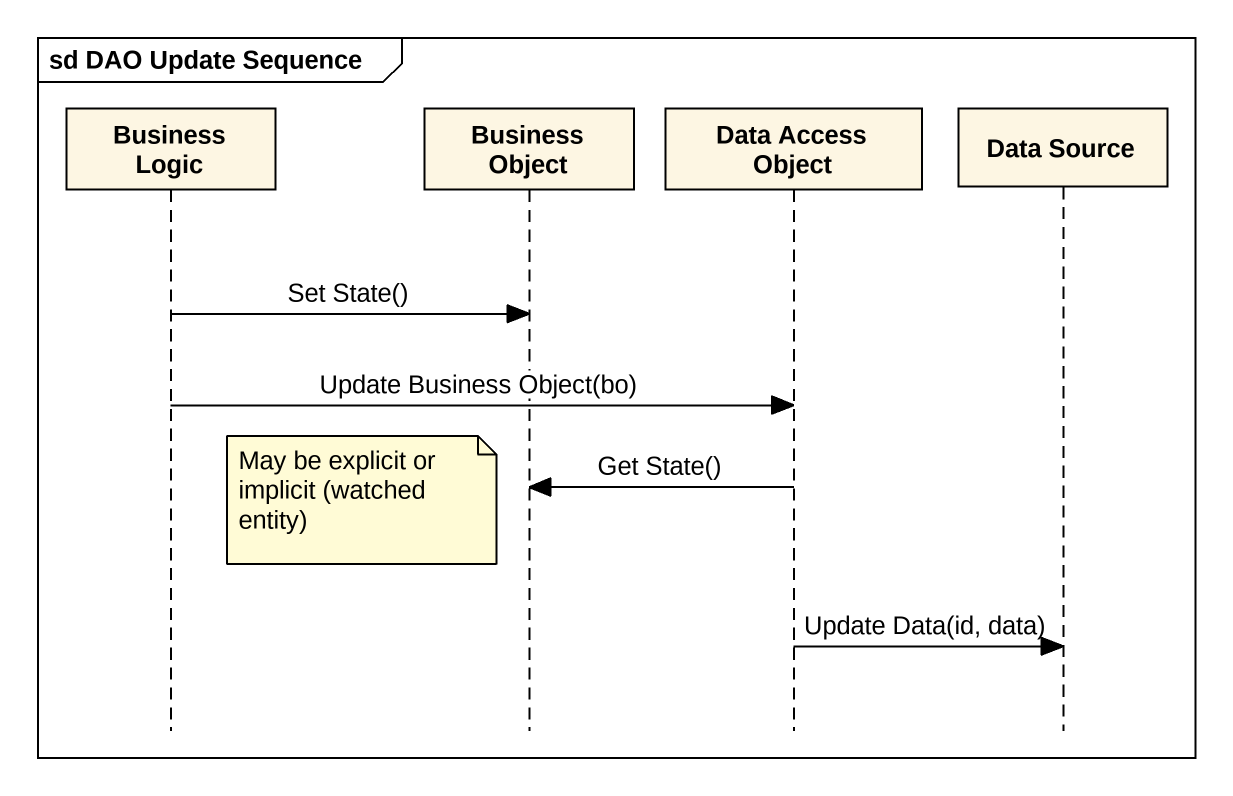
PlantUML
@startuml
mainframe sd DAO Update Sequence
hide footbox
participant "Business Logic" as Business_Logic
participant "Business Object" as Business_Object
participant "Data Access Object" as Data_Access_Object
participant "Data Source" as Data_Source

Business_Logic -> Business_Object : Set State()
Business_Logic -> Data_Access_Object : Update Business Object(bo)
Data_Access_Object -> Business_Object : Get State()
note left of Business_Object : May be explicit or implicit (watched entity)
Data_Access_Object -> Data_Source : Update Data(id, data)
@enduml
